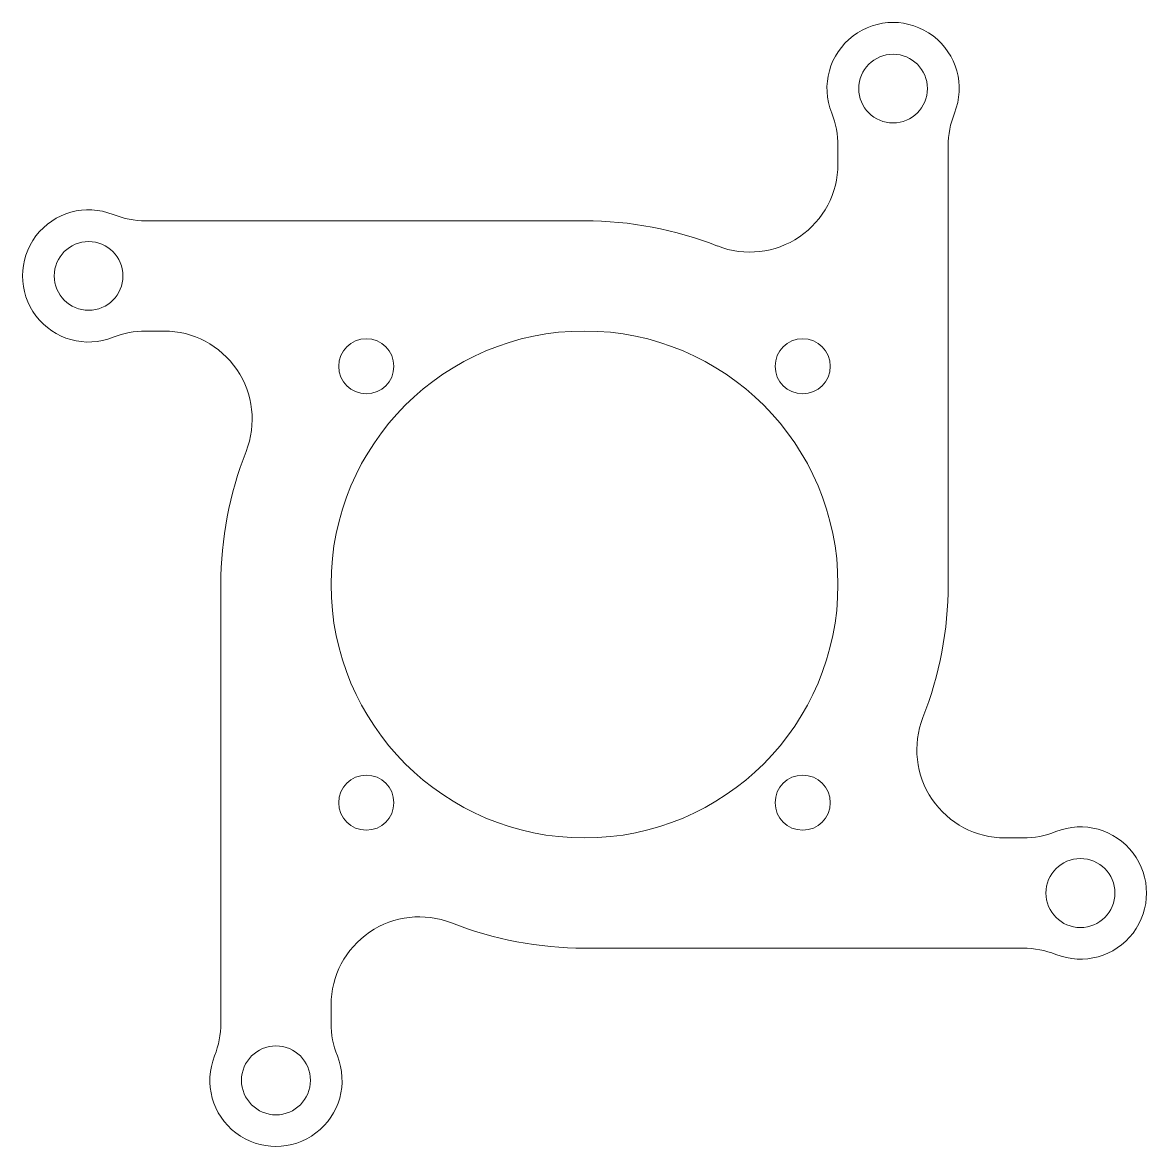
# Model space of a CAD drawing. Header units: millimetres. Extents: x 2 to 104, y 5 to 107.
import ezdxf

# ---------------------------------------------------------------- set-up
doc = ezdxf.new("R2010")
doc.units = ezdxf.units.MM

msp = doc.modelspace()

# ---------------------------------------------------------------- linework, layer by layer
at = {"color": 7, "linetype": 'Continuous', "lineweight": 15}
for p, q in [((76.47, 95.93), (76.47, 94.29)), ((86.47, 56.13), (86.47, 95.93)), ((53.47, 89.13), (13.66, 89.13)), ((13.66, 79.13), (15.31, 79.13)), ((20.47, 56.13), (20.47, 16.32)), ((93.27, 33.13), (91.63, 33.13)), ((53.47, 23.13), (93.27, 23.13)), ((30.47, 16.32), (30.47, 17.97))]:
    msp.add_line(p, q, dxfattribs=at)
for centre, radius in [((81.47, 101.13), 3.12), ((8.47, 84.13), 3.12), ((53.47, 56.13), 23), ((33.67, 75.93), 2.5), ((73.27, 75.93), 2.5), ((33.67, 36.33), 2.5), ((73.27, 36.33), 2.5), ((98.47, 28.13), 3.13), ((25.47, 11.13), 3.13)]:
    msp.add_circle(centre, radius, dxfattribs=at)
for centre, radius, start, end in [((81.47, 101.13), 6, 338.2132, 201.7868), ((68.47, 95.93), 8, 0, 21.7868), ((94.47, 95.93), 8, 158.2132, 180), ((68.47, 94.29), 8, 248.5399, 0), ((8.47, 84.13), 6, 68.2132, 291.7868), ((13.66, 97.13), 8, 248.2132, 270), ((53.47, 56.13), 33, 68.5399, 90), ((13.66, 71.13), 8, 90, 111.7868), ((15.31, 71.13), 8, 338.5399, 90), ((53.47, 56.13), 33, 158.5399, 180), ((53.47, 56.13), 33, 338.5399, 0), ((91.63, 41.13), 8, 158.5399, 270), ((93.27, 41.13), 8, 270, 291.7868), ((98.47, 28.13), 6, 248.2132, 111.7868), ((38.47, 17.97), 8, 68.5399, 180), ((53.47, 56.13), 33, 248.5399, 270), ((93.27, 15.13), 8, 68.2132, 90), ((12.47, 16.32), 8, 338.2132, 0), ((38.47, 16.32), 8, 180, 201.7868), ((25.47, 11.13), 6, 158.2132, 21.7868)]:
    msp.add_arc(centre, radius, start, end, dxfattribs=at)

doc.saveas('drawing.dxf')
